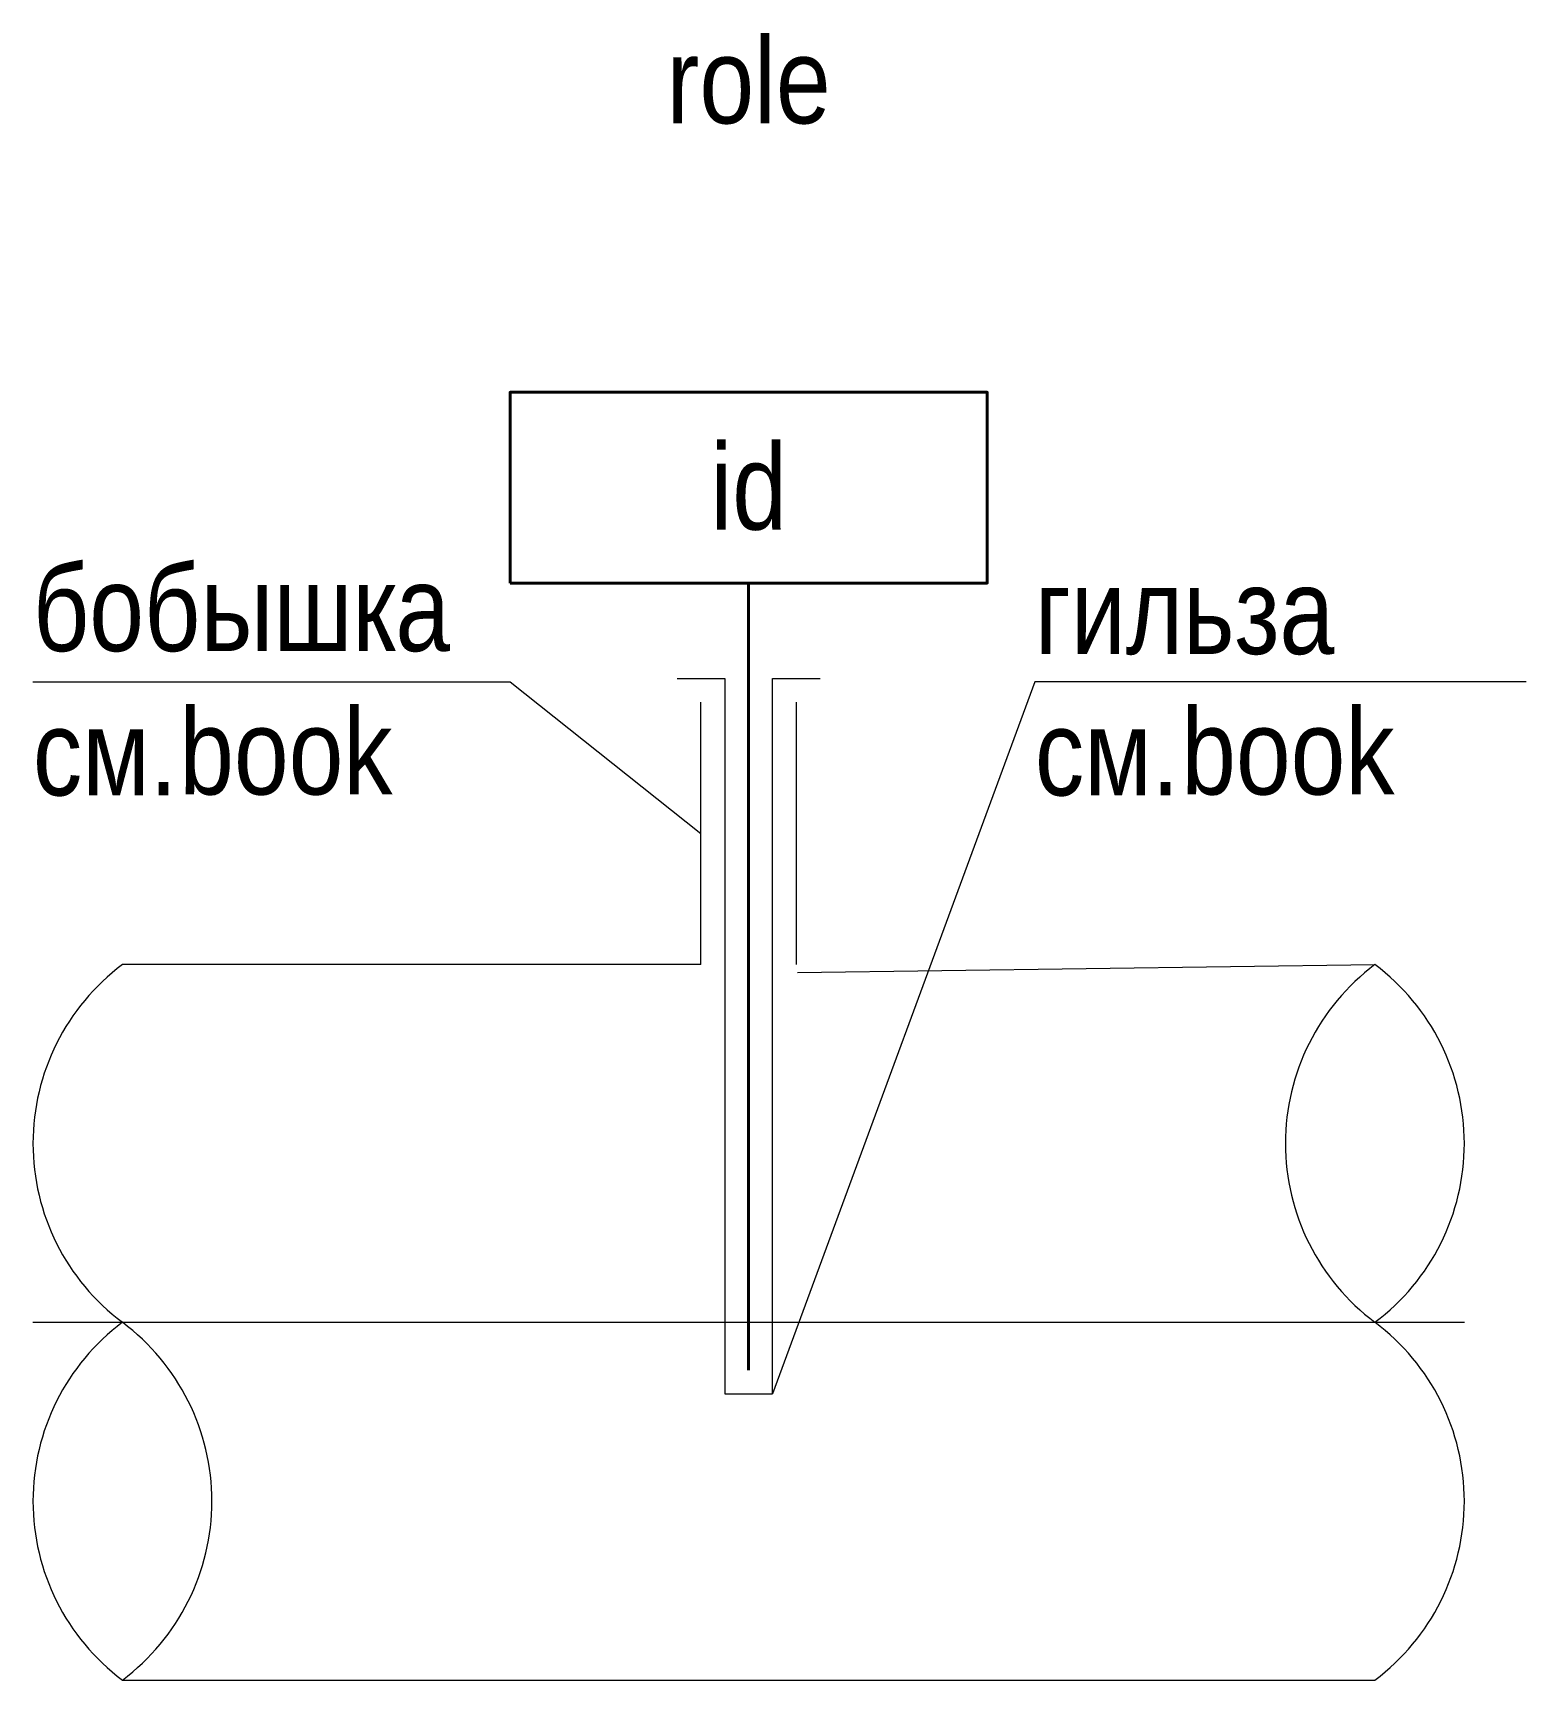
# Model space of a CAD drawing. Header units: millimetres. Extents: x 25 to 56.3, y -40 to -5.5.
import ezdxf

# ---------------------------------------------------------------- set-up
doc = ezdxf.new("R2010")
doc.units = ezdxf.units.MM
doc.header["$MEASUREMENT"] = 0
doc.linetypes.add('4_2_1_2', pattern=[9000, 4000, -2000, 1000, -2000])
for name, color, linetype, lineweight in [('id_params_Ном._пера__1', 7, 'Continuous', 15), ('id_static_Ном._пера__1', 7, 'Continuous', 15), ('id_static_Ном._пера__21', 7, 'Continuous', 40)]:
    doc.layers.add(name, color=color, linetype=linetype, lineweight=lineweight)
doc.styles.add('СГЕНЕРИР_СТИЛЬ_1', font='ARIALN.TTF')

msp = doc.modelspace()

# ---------------------------------------------------------------- linework, layer by layer
at = {"layer": 'id_static_Ном._пера__1', "color": 7, "linetype": 'Continuous', "lineweight": 15}
for p, q in [((40, -18.3), (40, -17.3)), ((25, -19.070566), (35, -19.070566)), ((35, -19.070566), (39, -22.25)), ((46, -19.070569), (40.5, -34)), ((56.292768, -19.070566), (46, -19.070566)), ((39, -25), (39, -19.5)), ((41, -25), (41, -19.5)), ((39, -25), (26.875, -25)), ((41.025133, -25.166918), (53.125, -25)), ((26.875, -40), (53.125, -40))]:
    msp.add_line(p, q, dxfattribs=at)
at = {"layer": 'id_static_Ном._пера__1', "color": 7, "linetype": '4_2_1_2', "lineweight": 15}
msp.add_line((25, -32.5), (55, -32.5), dxfattribs=at)
at = {"layer": 'id_static_Ном._пера__1', "color": 7, "linetype": 'Continuous', "lineweight": 15}
msp.add_lwpolyline([(38.5, -19), (39.5, -19), (39.5, -34), (40.5, -34), (40.5, -19), (41.5, -19)], dxfattribs=at)
for centre, start, end in [((29.6875, -28.75), 126.869898, 233.130102), ((55.9375, -28.75), 126.869898, 233.130102), ((50.3125, -28.75), 306.869898, 53.130102), ((29.6875, -36.25), 126.869898, 233.130102), ((24.0625, -36.25), 306.869898, 53.130102), ((50.3125, -36.25), 306.869898, 53.130102)]:
    msp.add_arc(centre, 4.6875, start, end, dxfattribs=at)
at = {"layer": 'id_static_Ном._пера__21', "color": 7, "linetype": 'Continuous', "lineweight": 40}
msp.add_line((40, -33.5), (40, -17), dxfattribs=at)
msp.add_lwpolyline([(35, -17), (45, -17), (45, -13), (35, -13)], close=True, dxfattribs=at)

# ---------------------------------------------------------------- texts
at = {"layer": 'id_params_Ном._пера__1', "color": 7, "linetype": 'Continuous', "lineweight": 15, "insert": (40, -5.562871), "char_height": 1.8, "width": 30, "attachment_point": 2, "style": 'СГЕНЕРИР_СТИЛЬ_1'}
msp.add_mtext('\\A1;role', dxfattribs=at)
at = {"layer": 'id_params_Ном._пера__1', "color": 7, "linetype": 'Continuous', "lineweight": 15, "char_height": 1.8, "style": 'СГЕНЕРИР_СТИЛЬ_1'}
for s, insert, attachment_point in [('\\A1;id', (40, -14.080516), 2), ('\\A1;book', (28.066356, -19.633439), 1), ('\\A1;book', (49.066356, -19.633439), 1)]:
    msp.add_mtext(s, dxfattribs=dict(at, insert=insert, attachment_point=attachment_point))
at = {"layer": 'id_static_Ном._пера__1', "color": 7, "linetype": 'Continuous', "lineweight": 15, "char_height": 1.8, "attachment_point": 1, "style": 'СГЕНЕРИР_СТИЛЬ_1'}
for s, insert in [('\\A1;бобышка', (25, -16.6268)), ('\\A1;гильза', (46, -16.688212)), ('\\A1;см.', (25, -19.652921)), ('\\A1;см.', (46, -19.652921))]:
    msp.add_mtext(s, dxfattribs=dict(at, insert=insert))

doc.saveas('drawing.dxf')
